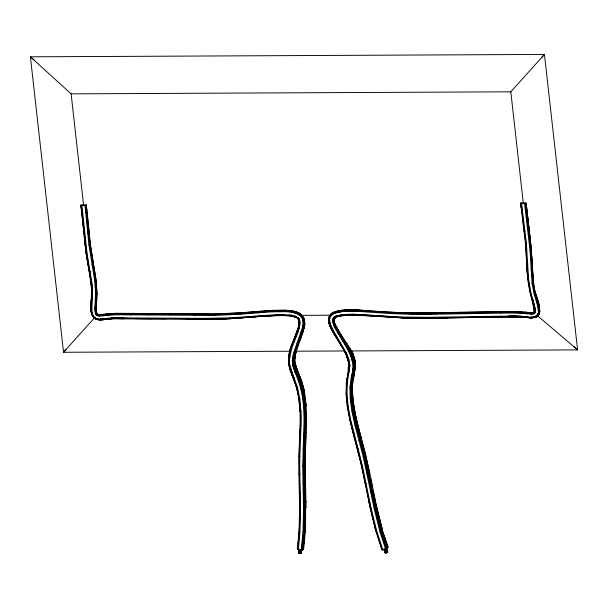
<?xml version="1.0" encoding="UTF-8"?>
<svg xmlns="http://www.w3.org/2000/svg" width="608" height="608" viewBox="0 0 608 608"><rect width="100%" height="100%" fill="white"/><g stroke="black" fill="none" stroke-linecap="round" stroke-linejoin="round"><path stroke-width="0.91" d="M299.82 474.255L298.87 473.921L298.9 456.137L299.835 456.768C299.341 487.7 302.427 518.791 298.194 549.579L301.819 550.377L303.635 549.062L305.566 529.728L304.707 531.05L303.035 531.316L301.127 550.286M533.056 313.986L532.942 312.527L535.048 312.71L534.029 313.705L532.03 314.108L514.801 312.922L416.845 314.496L390.701 313.584L358.241 311.402L344.736 311.418L334.689 312.482L331.337 313.728C327.568 316.973 328.442 322.415 330.144 326.511C335.51 338.93 346.089 349.19 348.627 362.702L345.716 352.777M358.241 311.402L358.401 309.92C413.934 315.826 469.764 310.422 525.365 312.14C528.329 312.018 532.6 314.26 534.736 311.38L535.063 307.929L530.67 291.718L528.626 279.315L526.33 242.866L521.573 203.3L520.63 203.034L521.033 207.488L521.976 207.731M87.818 233.624L89.27 233.343L86.268 204.98L90.387 244.591L96.269 281.01L97.022 293.565L96.262 309.746L96.748 313.052L97.728 314.328L99.408 314.632L116.288 313.287L214.464 313.948L240.312 312.801L272.278 310.323L285.897 310.209L296.43 311.912L300.048 313.872L303.21 318.972L302.807 326.557L293.421 353.423L292.266 360.164L292.722 365.887L299.098 382.835L302.039 394.204L303.582 406.304L304.084 419.398L302.708 466.024L303.491 508.736L303.035 531.316M388.056 547.314L382.128 529.902L388.079 547.124L386.863 548.659L382.85 549.906L376.694 530.974L371.169 508.425L362.376 465.743L350.55 419.178L348.11 406.098L346.94 393.999L347.328 382.614L349.896 365.621L349.068 359.898L346.408 353.172L331.003 326.428L330.144 326.511C321.381 308.507 348.08 309.115 358.401 309.92M304.92 463.22L305.193 450.163M302.708 466.024L304.023 465.903L305.231 464.618L305.588 447.602L304.737 448.924L303.058 449.213M305.528 514.398L305.528 497.602M305.55 529.986L305.68 506.859M306.136 423.784L306.128 413.767M303.764 433.679L305.079 433.603L306.288 432.334L306.272 417.521M89.133 233.411L90.258 244.652L96.132 281.071L96.885 293.618L96.125 309.806L96.619 313.135L97.652 314.465L99.362 314.777L116.242 313.432L214.426 314.093L240.274 312.945L272.24 310.468L289.72 311.311L295.906 313.325C297.662 308.727 306.333 319.223 304.479 322.362L303.164 322.521C303.004 313.69 292.699 311.881 285.73 311.691L285.897 310.209M299.987 532.319L299.037 531.901L299.592 508.372L300.527 508.964M532.92 313.295L534.029 313.705C534.075 309.031 534.66 303.308 532.395 298.285L531.468 298.201C534.242 301.363 532.258 309.282 535.336 311.577L535.048 312.71L531.97 313.409L514.854 311.585L416.921 313.158L390.845 312.246L358.355 310.065L344.728 310.08L334.628 311.729L334.932 313.143L331.945 314.822L330.38 316.715L329.612 319.063L329.148 322.384L330.144 326.511L328.7 321.488M86.268 204.98L80.917 205.124L84.824 205.322L85.424 209.752L88.943 244.887L94.825 281.322L95.57 293.732L94.81 309.966L95.357 313.614L96.444 315.332L99.226 316.114L99.408 314.632L103.831 314.366M105.982 314.078L106.035 315.552L116.174 314.769L214.381 315.43L240.289 314.275L272.224 311.805L285.73 311.691M81.89 205.428L86.929 252.396L92.279 285.22L92.568 295.64L91.831 308.628C91.116 313.948 94.567 319.854 100.502 319.025C101.893 321.191 97.181 319.002 96.262 319.215C86.313 313.485 93.13 299.166 91.542 290.138L90.888 309.738L91.588 314.009L92.766 316.487L96.262 319.215L100.814 319.892L113.65 318.615L166.144 318.676M346.94 393.999L345.998 393.695L346.4 381.87L347.328 382.614M390.701 313.584L390.891 312.102M299.835 456.768L301.051 425.562L300.96 411.829L300.018 411.525L298.946 398.977L296.62 387.129L289.666 368.972L288.739 362.771L291.726 348.521L290.829 347.852L298.581 326.914L299.159 318.706L295.86 316.289L290.898 315.058L278.57 314.48L230.212 317.832L203.9 318.364L111.629 317.832L100.502 319.025L111.796 318.402L204.303 319.147L186.785 318.866M106.035 315.552L98.268 315.309L97.379 315.073L97.128 313.857L95.904 314.746L96.626 300.261C96.634 305.155 93.32 312.436 98.177 316L98.443 314.678L97.728 314.328L97.143 315.719L96.748 313.052L95.357 313.614L96.269 293.74L95.524 281.253L89.642 244.826L85.523 205.238L86.131 205.048M300.474 440.526L299.531 440.124L300.116 424.931L301.051 425.562M298.893 456.395L299.531 440.124M330.38 316.715L329.559 315.879L331.535 314.26L340.875 311.775L340.83 310.3M99.226 316.114L103.869 315.841L103.801 314.511M289.659 312.01C288.906 307.58 301.355 313.918 302.313 316.008C304.524 319.033 305.353 322.787 304.464 326.45C301.614 338.831 294.591 350.003 294.188 362.961L295.496 352.556M344.242 350.976L295.952 351.196L294.789 358.834L295.952 351.196L298.779 343.877M306.288 432.334L305.581 447.86M298.87 473.921L299.296 492.556L300.246 492.875M299.296 492.556L299.584 508.622M299.037 531.901L297.259 549.07L298.194 549.579M304.084 419.398L305.763 419.056L306.614 417.742M305.231 464.618L304.897 464.147M302.974 484.021C303.924 484.409 306.219 482.919 305.17 482.136L304.912 465.097M303.422 503.12C304.372 503.523 306.66 502.033 305.611 501.235M303.491 508.736L305.17 508.394L306.022 507.08M352.746 368.706L354.061 368.676L355.27 367.407L354.783 360.597L355.27 367.407L353.757 376.223L352.556 377.469L351.264 377.378C357.458 358.591 344.896 341.924 335.73 326.739C332.857 322.878 332.918 316.282 338.937 316.092C370.652 312.717 402.572 320.332 434.439 318.075L509.2 316.874L508.736 316.084L427.971 317.323L401.569 317.042L352.511 314.138L342.046 314.587L335.646 316.107L333.815 317.262L332.508 320.112L332.644 322.08L334.529 327.355L347.001 348.27L350.907 356.379L352.594 362.566C357.276 362.292 353.734 356.645 353.058 354.274L355.11 360.977M300.018 411.525L298.954 398.749L299.881 399.182L300.96 411.829M301.667 549.776L301.15 553.31L298.847 553.234L298.893 552.467M305.543 440.967L305.786 435.488M301.165 553.295L300.838 552.733M303.635 549.062L303.308 548.5M345.998 393.695L347.176 405.901L348.11 406.098M297.593 549.358C302.617 508.204 297.061 466.693 300.451 425.418C302.685 403.644 295.07 383.306 289.34 362.854L288.397 362.588L288.716 355.87M291.726 348.521L297.532 333.518L296.651 332.804C298.779 328.138 301.165 322.156 297.943 317.429C296.233 318.721 292.896 315.225 290.434 315.841C293.687 315.415 296.765 318.356 299.159 318.706C302.062 328.67 292.942 338.671 291.148 348.209C285.167 361.494 292.076 374.878 296.605 387.334L297.51 387.387L299.881 399.182M289.226 353.871C289.454 342.889 303.643 328.806 297.418 317.954C300.215 320.12 298.946 323.988 298.581 326.914L299.493 327.522L297.532 333.518M289.34 362.854L289.636 356.66L288.701 356.151C290.556 344.964 296.856 335.183 299.113 324.117M303.582 406.304C304.509 406.623 306.804 405.126 305.771 404.381L305.528 402.511M525.365 312.14L525.168 312.915C495.596 312.033 465.903 312.945 436.301 313.553C404.404 315.468 372.605 309.624 340.776 311.076C313.713 314.268 341.78 341.825 345.58 353.332L346.408 353.172L348.49 359.944L349.288 365.499L348.323 371.549C351.158 357.679 345.899 370.074 349.25 372.088M354.593 369.603L353.757 376.223L355.277 367.141L354.783 360.597M524.932 231.602L523.997 231.397L520.6 202.973L526.064 203.064C529.553 229.596 532.015 256.188 533.353 282.918C533.87 293.436 540.786 302.989 539.532 313.599C537.844 318.645 531.369 318.113 527.204 317.589C496.333 314.952 465.181 318.721 434.241 317.779C401.356 320.165 368.372 311.995 335.646 316.107L336.391 316.882L342.585 315.552L342.046 314.587M302.039 394.204L303.339 393.885L304.54 392.578C302.792 378.814 290.768 364.359 296.347 351.044M347.176 405.901L347.191 405.673C351.477 432.03 360.688 457.277 365.218 483.596L366.145 483.725M81.875 212.587L80.955 205.23L85.994 252.198L91.337 284.962L91.626 295.26L90.904 309.358L91.588 314.009L92.872 316.601M81.297 205.382L86.328 252.358L91.679 285.144L91.968 295.496L91.246 309.563L91.588 314.009L92.477 314.024C91.96 315.712 95.54 320.591 96.383 318.425L98.762 319.519L100.624 319.603L112.024 318.698L166.204 318.676M335.32 334.598L334.818 334.81L329.741 322.392L328.814 322.248L328.768 317.718M290.829 347.852L298.581 326.914L299.888 320.264L298.992 320.234L298.33 318.835M304.54 392.578L301.568 380.821L295.199 364.678L300.899 379.878M365.218 483.596L361.471 465.424L349.646 418.851L350.55 419.178M370.857 492.548C371.739 492.716 374.034 491.203 373.038 490.557L376.36 506.616L382.447 529.994L381.588 531.263L379.962 531.947L374.178 508.622L363.166 456.479L354.958 425.311L351.971 411.593L350.216 398.954L349.942 387.144L351.264 377.378L353.453 368.76L353.902 362.284L350.238 348.582M300.147 313.743L303.559 317.536L304.79 324.094L294.105 353.575L292.965 360.202L293.413 365.758L294.819 372.339L295.473 372.096L297.266 370.257L295.237 364.01L294.378 365.286L292.722 365.887M367.11 473.944C367.984 474.096 370.28 472.583 369.284 471.945L367.627 464.58M371.169 508.425L370.249 508.311L369.071 502.466L375.79 530.928L376.694 530.974M376.686 506.738L382.432 530.199M361.471 465.424L362.376 465.743M363.166 456.479C364.025 456.585 366.312 455.058 365.34 454.45L358.515 428.556M526.064 203.064L529.75 235.691C533.163 259.206 531.149 283.45 538.43 306.432C541.888 325.356 517.636 312.55 508.736 316.084L520.098 316.517L531.719 317.9L536.279 317.178L538.27 315.795C543.035 305.307 533.588 293.778 533.353 282.918L532.046 283.184L530.032 250.352L524.529 203.376L521.573 203.3M353.18 433.177L354.069 433.451M357.367 448.681L358.256 448.955M527.334 313.888L527.577 312.406L533.657 312.451L534.637 313.31L532.92 312.664M365.651 454.769C360.08 432.098 351.895 409.473 352.458 385.814L352.473 385.548C351.994 403.545 356.759 421.086 361.38 438.315L360.521 439.584L358.887 440.26M91.626 295.26L90.881 308.279L91.831 308.628M382.85 549.906L382.288 550.004C368.646 512.217 365.15 471.831 353.484 433.481C347.244 411.487 343.436 388.033 349.896 365.621L348.946 365.286L348.186 359.647L345.785 352.701M527.387 313.188L532.03 314.108L532.061 312.634M375.79 530.928L370.264 508.09M302.389 333.328L304.106 326.633L304.479 322.362L300.99 334.97L300.329 334.757L303.498 326.678L303.795 318.683L302.548 319.192M344.766 309.936L344.736 311.418M293.998 377.644L290.563 368.995L289.689 368.775L293.147 377.743L293.998 377.644L297.51 387.387M525.099 313.614L525.168 312.915M272.278 310.323L272.224 311.805M349.288 365.499L348.658 371.853L346.385 382.143L348.338 371.268M301.819 550.377L303.734 531.354L304.19 508.736L303.407 466.024L304.783 419.398L304.281 406.258L302.731 394.098L299.767 382.63L294.021 365.537L293.58 360.103L294.705 353.567L304.464 326.45L295.062 353.385L293.58 360.103L292.266 360.164L294.105 353.575L302.617 333.184L304.79 324.094M302.427 550.324C307.405 506.791 302.146 462.931 305.398 419.269C305.353 403.036 303.202 386.544 296.05 371.792C293.839 365.172 293.033 357.732 295.952 351.196L298.604 343.178M302.792 550.126C307.975 511.374 302.374 472.272 305.444 433.398C307.298 410.073 303.977 386.65 294.378 365.286M303.673 544.882L303.947 542.161M304.312 538.536L304.585 535.823M304.95 532.198L305.224 529.477M288.397 362.588L289.043 356.44M295.632 367.05L301.568 380.821L300.709 382.082L299.098 382.835M386.331 548.044L387.843 552.094L387.433 552.543L385.274 553.113L384.096 549.67M350.907 356.379L353.347 354.51L351.66 351.021M96.626 300.261L96.011 300.352L94.81 309.966L96.262 309.746L96.444 315.332L97.379 314.146L98.268 315.309M514.892 311.44L514.801 312.922M299.493 327.522L300.192 322.232L299.25 321.921L298.9 319.914M354.646 315.058C348.11 315.947 339.241 313.553 334.119 318.85L332.888 318.546L336.019 316.624L340.807 315.681L333.815 317.262L335.038 317.862L334.119 318.85L333.944 321.761L336.072 326.45L348.506 347.282L348.164 347.586C353.932 356.432 354.563 367.483 351.948 377.507C348.787 393.406 352.017 409.632 355.642 425.167C368.159 465.872 372.24 508.698 386.278 548.948M353.902 362.284C354.57 374.513 349.585 386.407 351.523 398.734C352.99 412.703 356.478 426.33 360.164 439.842C370.599 475.745 374.049 513.41 386.863 548.659M352.366 383.549L352.61 381.786M352.967 379.149L353.202 377.386M355.277 367.141L352.458 385.814L351.257 387.083L349.942 387.144M116.174 314.769L116.288 313.287M298.505 552.953L299.022 549.412M299.136 550.84L299.379 549.222M298.847 553.234L299.455 549.184M299.486 553.47L300.048 549.404M300.177 553.561L300.671 550.316M300.793 553.5L301.279 550.263M294.789 358.834L295.921 352.032M334.818 334.81L330.167 326.329L345.61 353.157L348.164 359.852L349.068 359.898M334.43 318.615L333.822 320.066L332.508 320.112L336.384 316.958L334.347 317.68L333.214 320.158L334.529 327.355L336.072 326.45C342.684 340.085 355.338 352.313 354.426 368.471C351.31 382.478 350.687 396.925 353.628 411.031C357.785 432.014 364.602 452.36 368.76 473.351C373.89 498.59 378.419 524.088 387.212 548.378M294.599 357.496L294.88 355.84M352.556 377.469L354.426 368.471M348.506 347.282L351.128 350.945L577.6 349.896L544.456 54.439L30.4 56.818L63.544 352.268L290.008 351.226L290.852 347.548M295.952 351.196L293.58 360.103M240.312 312.801L240.289 314.275M351.948 377.507L354.061 368.676M330.167 326.329L339.735 343.148L340.503 342.882M465.15 317.475L520.25 316.806L531.719 317.9L525.51 316.54L525.54 317.11C530.161 317.931 538.559 318.698 539.007 312.018C538.369 310.506 540.96 304.783 537.746 306.561L534.09 293.603L532.046 283.184M539.927 311.091C539.281 313.47 538.726 316.198 536.112 317.178L533.376 317.513L533.186 316.943L535.754 316.92L537.936 316.122L577.6 349.896L574.089 346.704M292.965 360.202L295.062 353.385M436.415 312.77L436.331 314.252M460.659 312.079L460.575 313.561M148.914 313.515L148.831 315.005M500.49 311.988L500.407 313.47M214.464 313.948L214.381 315.43M416.959 313.014L416.845 314.496M130.796 313.698L130.674 315.18M482.349 311.98L482.235 313.462M170.612 313.416L170.483 314.898M194.986 313.88L194.856 315.37M288.701 356.151L291.148 348.209M534.394 311.114L534.204 312.77L534.189 311.942M91.474 288.306L90.622 278.905L85.994 252.198L80.917 205.124M290.008 351.226L290.951 348.68M296.066 350.892L296.742 349.136M300.132 340.374L300.808 338.61M300.116 340.45L300.778 338.778M302.617 333.184L301.933 334.833L300.99 334.97M340.799 310.445L334.613 311.874L331.33 313.599L329.559 315.879L329.863 315.218L301.971 315.347M538.65 307.496L539.007 312.018L537.768 314.123L538.422 314.366L539.615 311.934L539.258 307.283L537.958 307.61L538.308 311.965L539.615 311.934M329.559 315.879L328.677 318.569L328.814 322.248M334.119 318.85L332.644 322.08L333.944 321.761C337.068 336.665 350.717 347.214 353.294 362.474M300.048 313.872L299.265 314.974C291.84 308.507 281.2 310.711 272.24 310.468M66.044 349.494L63.544 352.268L94.764 317.528L96.254 318.949L98.891 319.808L98.709 318.949M351.546 353.582L352.389 352.518L351.637 350.907M34.01 59.888L30.4 56.818L71.121 93.852L510.811 91.816L544.456 54.439L541.956 57.205M94.384 318.166L92.766 316.487L90.904 309.358M335.168 327.074L333.336 321.966L333.822 320.066L335 323.95L339.317 332.302L337.835 333.328M301.249 316.844L302.313 316.008M434.104 317.209L434.439 318.075L410.438 318.174L400.315 317.657M348.164 347.586L347.001 348.27M331.945 314.822L331.337 313.728L334.613 311.874L340.776 311.076M93.396 264.336L91.968 264.731M93.495 316.175L92.766 316.487M86.868 209.433L85.424 209.752M96.269 281.01L94.825 281.322M90.387 244.591L88.943 244.887M97.022 293.565L95.57 293.732M524.529 203.376L525.844 203.171L526.285 205.618L529.75 235.691L528.443 235.95M526.558 210.642L525.251 210.877M529.75 235.691L531.346 250.139L530.032 250.352M536.279 317.178C527.349 318.843 518.16 315.757 509.101 316.95L520.25 316.806L520.03 315.94M532.258 269.572L530.944 269.732M534.09 293.603L535.374 293.208L539.038 306.204L538.817 304.129M354.958 425.311C355.809 425.425 358.097 423.898 357.124 423.29L358.051 426.801M374.178 508.622L375.47 508.273L376.671 506.958L373.373 490.686M351.971 411.593C352.853 411.776 355.156 410.263 354.152 409.602L356.926 422.378M99.248 315.415L116.158 314.07L214.35 314.731L240.228 313.584L272.179 311.106L285.745 310.984M84.824 205.322L85.523 205.238M100.624 319.603L106.75 319.337L100.814 319.892M298.992 320.234L298.68 318.957L295.86 316.289L295.708 317.072L291.027 315.909L282.241 315.354L267.961 315.886L230.576 318.698L204.197 319.23L197.851 318.873L197.744 318.296M203.9 318.364L204.197 319.23C232.651 320.059 260.885 314.708 289.302 315.689L291.027 315.909L290.898 315.058L295.716 316.814L297.624 317.855L298.422 319.01M350.216 398.954C351.135 399.258 353.438 397.761 352.404 397.024L352.336 394.318M81.89 212.701L82.855 212.922M304.106 326.633L302.807 326.557L303.863 322.498L303.21 318.972M297.487 318.037L295.716 316.814L290.913 315.62L278.7 315.058L230.364 318.41L198.041 319.002L136.861 318.653L136.739 318.075M342.486 315.446C371.123 314.184 399.616 319.436 428.29 318.197L427.971 317.323M434.439 318.075L448.377 317.68M422.97 318.265L447.48 317.68M530.67 291.718L529.72 291.559L534.136 307.785L534.364 311.03M294.705 353.567L293.421 353.423M105.952 314.222L116.158 314.07M342.243 315.157L352.807 315.012L398.476 317.566M508.888 316.654L520.098 316.517M375.767 506.624L376.36 506.616M465.242 317.475L495.307 317.292L495.003 316.418M152.342 318.729L113.65 318.615L102.866 319.816L98.055 319.686L95.6 318.911M294.31 363.888L294.903 363.88L294.606 360.179M492.206 317.3L495.307 317.292M204.197 319.23C232.697 320.18 260.999 314.602 289.461 315.719M369.983 502.816L369.056 502.687L365.233 483.375M186.641 318.896L211.12 319.238M90.364 271.768L89.437 271.624L86.404 255.216L84.299 237.561L85.287 238.002M136.861 318.653L111.629 317.832L111.796 318.402L123.584 318.759M344.728 310.08L358.249 310.703M514.854 311.585L532.023 312.778M372.195 315.978L373.114 316.031L372.894 315.164M278.57 314.48L278.7 315.058L289.302 315.689L289.119 314.83M298.254 343.338L297.008 343.079M95.312 300.299L96.011 300.352M86.929 252.396L85.994 252.198M99.362 314.777L103.77 315.149M538.422 314.366L539 314.42L537.335 315.902L535.39 316.396L536.112 317.178M526.33 242.866L525.358 242.577L527.691 279.08L528.626 279.315M92.279 285.22L91.337 284.962L89.437 271.624M98.055 319.686L98.891 319.808M91.246 309.563L91.846 309.67C91.154 313.492 92.69 317.46 96.262 319.215M529.75 291.612L527.653 279.019L526.786 262.329L527.767 262.717M527.531 312.55L531.97 313.409M289.864 310.68L296.362 312.048L301.811 316.434M289.72 311.311L296.111 312.656L299.66 314.412M301.568 380.821L304.547 392.358L306.098 404.806M98.762 319.519L94.445 317.946M91.968 295.496L92.568 295.64M290.913 315.62L295.655 317.042M329.012 318.85L329.612 319.063L330.448 326.549L334.544 334.848L329.316 323.98M537.829 316.076L536.803 315.484M339.317 332.302L352.389 352.518M258.833 316.555L258.438 315.689M230.576 318.698L230.212 317.832M339.781 342.988L341.871 346.066M334.362 333.845L336.391 337.052M337.402 338.656L339.431 341.863M340.442 343.467L341.46 345.07M352.807 315.012L352.511 314.138M340.001 343.11L345.868 353.339L348.49 359.944M401.82 317.908L401.569 317.042M346.621 342.927L351.128 350.945M123.196 318.736L122.938 317.87M523.997 231.397L525.396 242.638M527.653 279.019L525.73 242.805L520.972 203.224M351.249 350.155L353.347 354.51M351.872 351.812L352.663 353.453M338.436 332.986L335 323.95M293.413 365.758L299.767 382.63M345.61 353.157L348.186 359.647M289.993 369.056L293.444 377.773M340.32 314.83L340.541 315.392M386.278 548.203L387.782 552.262M385.913 548.492L387.433 552.543M386.848 552.832L385.335 548.788L384.674 549.009L386.186 553.052M384.066 549.123L385.586 553.166M383.762 549.07L385.274 553.113M353.476 357.04L354.456 359.708M106.294 318.478L106.499 319.048M345.868 353.339L348.164 359.852M379.962 531.947L385.624 549.168M375.805 530.723L381.976 549.951M295.237 364.01L297.236 370.447M538.43 306.432L534.774 293.444L532.745 283.1L530.731 250.298L525.228 203.33M531.825 298.338L534.47 307.914L534.493 312.337L535.336 311.577L535.063 307.929L534.136 307.785C530.047 293.041 527.007 277.985 527.166 262.61M353.058 354.274L354.54 359.693M376.58 507.513L378.13 513.783M378.579 515.576L379.909 520.942M381.018 525.426L381.908 529.006M365.666 454.556L369.603 472.287M365.34 454.45L365.963 457.208M366.381 459.055L367.209 462.734M294.021 365.537L295.473 372.096M537.746 306.561L537.958 307.61M531.415 317.034L531.529 317.612M347.358 356.516L348.627 362.702M369.618 472.066L373.358 490.899M369.284 471.945L369.664 473.807M370.599 478.458L372.104 485.898M288.405 362.345L289.666 368.972M352.404 397.024L352.648 398.818M352.898 400.619L353.278 403.317M353.522 405.11L353.902 407.808M304.334 393.156L304.692 395.96M304.935 397.83L305.292 400.642M510.811 91.816L523.29 203.042M71.121 93.852L83.592 205.078M531.346 250.139L532.874 277.02M91.337 284.962L91.519 288.39M306.113 404.563L306.607 417.992M305.771 404.381L305.839 406.258M305.512 482.342L305.938 501.699M305.17 482.136L305.208 483.953M305.239 464.368L305.497 482.592M305.953 501.448L306.014 507.33M300.025 411.274L300.109 425.19"/></g></svg>
